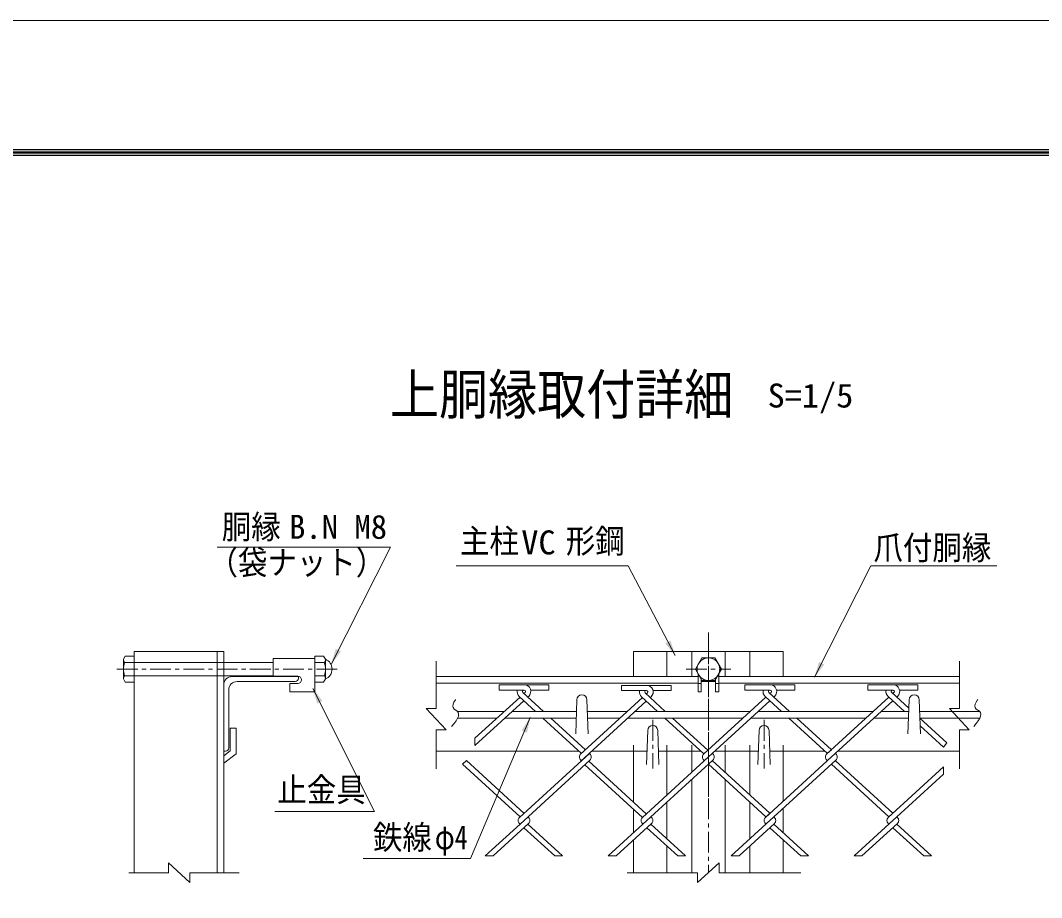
# Model space of a CAD drawing. Units: millimetres, scale not verified, with parts at other scales. Extents: x -4455 to 4455, y -3150 to 3150.
# Drawn here: x 773 to 2617, y 1565 to 3150 of the extents above; entities that cross this region are included whole.
import ezdxf
from ezdxf.enums import TextEntityAlignment as Align

# ---------------------------------------------------------------- set-up
doc = ezdxf.new("R2010")
doc.units = ezdxf.units.MM
doc.header["$LTSCALE"] = 30
doc.linetypes.add('DASHED', pattern=[7.5, 6, -1.5])
doc.linetypes.add('USER1', pattern=[2, 1.25, -0.25, 0.25, -0.25])
doc.layers.add('0-4_7詳細', color=7, linetype='Continuous', lineweight=18)
doc.layers.add('0-F_D-TTL', color=7, linetype='Continuous', lineweight=9)
doc.styles.add('ＭＳ ゴシック', font='')
doc.styles.get('ＭＳ ゴシック').set_extended_font_data('MS Gothic')

msp = doc.modelspace()

# ---------------------------------------------------------------- linework, layer by layer
at = {"layer": '0-4_7詳細', "color": 1, "linetype": 'USER1'}
for p, q in [((2014.96, 2044.27), (2014.96, 1610.34)), ((2014.96, 2024.67), (2014.96, 1759.1)), ((1344.63, 1978.12), (940.83, 1978.12)), ((1974.66, 1978.12), (2055.31, 1978.12)), ((2014.96, 1979.67), (2014.96, 1714.1)), ((1914.46, 1886.37), (1914.46, 1798.3)), ((2115.46, 1886.37), (2115.46, 1798.3))]:
    msp.add_line(p, q, dxfattribs=at)
at = {"layer": '0-4_7詳細', "lineweight": 9}
for p, q in [((977.95, 2009.77), (977.95, 1610.34)), ((977.95, 2009.77), (1139.95, 2009.77)), ((1127.95, 2009.77), (1127.95, 1610.34)), ((1139.95, 2009.77), (1139.95, 1610.34)), ((1879.96, 2009.77), (2149.96, 2009.77)), ((1879.96, 2009.77), (1879.96, 1964.77)), ((1905.46, 2009.77), (2124.46, 2009.77)), ((1939.96, 2009.77), (1939.96, 1964.77)), ((1984.96, 2009.77), (1984.96, 1964.77)), ((2044.96, 2009.77), (2044.96, 1964.77)), ((2089.96, 2009.77), (2089.96, 1964.77)), ((2149.96, 2009.77), (2149.96, 1964.77)), ((962.07, 2001.64), (977.95, 2001.64)), ((1229.37, 1997.08), (1304.37, 1997.08)), ((1229.37, 1997.08), (1229.37, 1965.58)), ((1304.37, 1954.6), (1304.37, 2001.64)), ((1304.37, 1997.08), (1304.37, 1937.08)), ((1323.57, 1960.36), (1323.57, 1995.88)), ((960.8, 1990.12), (977.95, 1990.12)), ((1139.95, 1990.12), (1229.37, 1990.12)), ((1321.51, 1990.12), (1304.37, 1990.12)), ((958.75, 1960.36), (962.07, 1954.6)), ((960.8, 1966.12), (977.95, 1966.12)), ((1139.95, 1966.12), (1229.37, 1966.12)), ((1154.95, 1964.77), (1274.95, 1964.77)), ((1163.95, 1955.77), (1268.95, 1955.77)), ((1229.37, 1965.58), (1273.62, 1965.58)), ((1274.95, 1964.77), (1274.95, 1961.77)), ((1321.51, 1966.12), (1304.37, 1966.12)), ((1320.25, 1954.6), (1304.37, 1954.6)), ((1323.57, 1960.36), (1320.25, 1954.6)), ((1996.21, 1964.77), (1523.37, 1964.77)), ((1879.96, 1964.77), (1996.21, 1964.77)), ((1905.46, 1964.77), (1996.21, 1964.77)), ((1996.21, 1969.86), (1996.21, 1937.08)), ((1998.68, 1965.58), (1996.21, 1965.58)), ((2002.21, 1959.47), (2002.21, 1937.08)), ((2027.71, 1955.77), (2002.21, 1955.77)), ((2031.24, 1965.58), (2033.71, 1965.58)), ((2033.71, 1969.86), (2033.71, 1937.08)), ((2033.71, 1964.77), (2149.96, 1964.77)), ((2468.1, 1964.77), (2033.71, 1964.77)), ((2033.71, 1964.77), (2124.46, 1964.77)), ((1139.95, 1829.77), (1139.95, 1949.77)), ((1148.95, 1835.77), (1148.95, 1940.77)), ((1259.37, 1952.08), (1273.62, 1952.08)), ((1259.37, 1952.08), (1259.37, 1937.08)), ((1259.37, 1937.08), (1304.37, 1937.08)), ((1996.21, 1952.77), (1523.37, 1952.77)), ((2002.21, 1952.08), (1996.21, 1952.08)), ((2002.21, 1937.08), (1996.21, 1937.08)), ((2027.71, 1952.08), (2033.71, 1952.08)), ((2468.1, 1952.77), (2033.71, 1952.77)), ((1775.35, 1861.27), (1777.6, 1922.77)), ((1797.85, 1861.27), (1795.6, 1922.77)), ((2375.35, 1861.27), (2377.6, 1922.77)), ((2397.85, 1861.27), (2395.6, 1922.77)), ((1646.57, 1901.77), (1561.78, 1901.77)), ((1776.83, 1901.77), (1660.78, 1901.77)), ((1868.6, 1901.77), (1796.37, 1901.77)), ((2090.62, 1901.77), (1882.81, 1901.77)), ((2312.65, 1901.77), (2104.83, 1901.77)), ((2376.83, 1901.77), (2326.86, 1901.77)), ((2504.45, 1901.77), (2396.37, 1901.77)), ((1633.47, 1889.77), (1562.31, 1889.77)), ((1776.39, 1889.77), (1647.68, 1889.77)), ((1855.5, 1889.77), (1796.81, 1889.77)), ((2077.53, 1889.77), (1869.71, 1889.77)), ((2299.56, 1889.77), (2091.74, 1889.77)), ((2376.39, 1889.77), (2313.77, 1889.77)), ((2504.99, 1889.77), (2396.81, 1889.77)), ((1151.59, 1871.3), (1151.59, 1830.3)), ((1162.09, 1871.3), (1151.59, 1871.3)), ((1162.09, 1871.3), (1162.09, 1825.15)), ((1903.21, 1805.77), (1905.46, 1867.27)), ((1925.71, 1805.77), (1923.46, 1867.27)), ((2104.21, 1805.77), (2106.46, 1867.27)), ((2126.71, 1805.77), (2124.46, 1867.27)), ((1139.95, 1821.3), (1151.59, 1830.3)), ((1139.95, 1829.77), (1142.95, 1829.77)), ((1781.63, 1829.77), (1523.37, 1829.77)), ((1904.09, 1829.77), (1804.23, 1829.77)), ((1879.96, 1841.02), (1879.96, 1737.71)), ((2001.52, 1829.77), (1924.83, 1829.77)), ((1939.96, 1841.02), (1939.96, 1750.69)), ((1984.96, 1841.02), (1984.96, 1791.92)), ((2105.09, 1829.77), (2026.26, 1829.77)), ((2044.96, 1841.02), (2044.96, 1791.92)), ((2089.96, 1841.02), (2089.96, 1750.69)), ((2225.69, 1829.77), (2125.83, 1829.77)), ((2149.96, 1841.02), (2149.96, 1739.67)), ((2228.81, 1824.94), (2236.99, 1832.44)), ((2244.09, 1825.92), (2245.16, 1824.94)), ((2244.09, 1825.92), (2245.16, 1824.94)), ((2468.1, 1829.77), (2248.29, 1829.77)), ((1139.95, 1808.03), (1162.09, 1825.15)), ((2006.79, 1813.88), (2007.86, 1812.9)), ((1984.96, 1778.9), (1984.96, 1610.34)), ((2044.96, 1778.9), (2044.96, 1610.34)), ((1939.96, 1737.67), (1939.96, 1671.67)), ((2089.96, 1737.67), (2089.96, 1671.67)), ((1879.96, 1724.68), (1879.96, 1682.69)), ((2149.96, 1726.65), (2149.96, 1682.69)), ((1879.96, 1669.67), (1879.96, 1610.34)), ((2149.96, 1669.67), (2149.96, 1610.34)), ((1939.96, 1658.65), (1939.96, 1610.34)), ((2089.96, 1658.65), (2089.96, 1610.34)), ((1959.64, 1640.61), (1973.85, 1640.61))]:
    msp.add_line(p, q, dxfattribs=at)
at = {"layer": '0-4_7詳細', "color": 4}
for p, q in [((1523.37, 1907.2), (1523.37, 1992.79)), ((2468.1, 1907.2), (2468.1, 1992.79)), ((1505.37, 1907.2), (1541.37, 1868.43)), ((1523.37, 1907.2), (1505.37, 1907.2)), ((2468.1, 1907.2), (2450.1, 1907.2)), ((2450.1, 1907.2), (2486.1, 1868.43)), ((1523.37, 1868.43), (1523.37, 1798.24)), ((1523.37, 1868.43), (1541.37, 1868.43)), ((2468.1, 1868.43), (2468.1, 1798.24)), ((2468.1, 1868.43), (2486.1, 1868.43)), ((1078.92, 1592.34), (1040.15, 1628.34)), ((1040.15, 1610.34), (1040.15, 1628.34)), ((1995.57, 1592.34), (2034.35, 1628.34)), ((2034.35, 1610.34), (2034.35, 1628.34)), ((1040.15, 1610.34), (968.58, 1610.34)), ((1078.92, 1610.34), (1167.79, 1610.34)), ((1078.92, 1610.34), (1078.92, 1592.34)), ((1995.57, 1610.34), (1868.46, 1610.34)), ((1995.57, 1610.34), (1995.57, 1592.34)), ((2034.35, 1610.34), (2182.05, 1610.34))]:
    msp.add_line(p, q, dxfattribs=at)
at = {"layer": '0-4_7詳細', "color": 3, "linetype": 'DASHED'}
for p, q in [((977.95, 1990.12), (1139.95, 1990.12)), ((977.95, 1966.12), (1139.95, 1966.12))]:
    msp.add_line(p, q, dxfattribs=at)
at = {"layer": '0-4_7詳細', "color": 3}
for p, q in [((1636.92, 1949.82), (1636.92, 1940.22)), ((1682.35, 1949.82), (1636.92, 1949.82)), ((1682.35, 1940.22), (1636.92, 1940.22)), ((1679.86, 1936.05), (1717.27, 1901.77)), ((1681.48, 1949.82), (1726.92, 1949.82)), ((1681.48, 1940.22), (1682.35, 1940.22)), ((1681.92, 1934.16), (1683.98, 1936.05)), ((1694.11, 1940.22), (1726.92, 1940.22)), ((1726.92, 1949.82), (1726.92, 1940.22)), ((1903.31, 1948.83), (1857.88, 1948.83)), ((1857.88, 1948.83), (1857.88, 1939.23)), ((1903.31, 1939.23), (1857.88, 1939.23)), ((1902.44, 1948.83), (1947.88, 1948.83)), ((1902.44, 1939.23), (1903.31, 1939.23)), ((1915.07, 1939.23), (1947.88, 1939.23)), ((1947.88, 1948.83), (1947.88, 1939.23)), ((2126.41, 1949.82), (2080.97, 1949.82)), ((2080.97, 1949.82), (2080.97, 1940.22)), ((2126.41, 1940.22), (2080.97, 1940.22)), ((2123.92, 1936.05), (2161.33, 1901.77)), ((2125.54, 1949.82), (2170.97, 1949.82)), ((2125.54, 1940.22), (2126.41, 1940.22)), ((2125.97, 1934.16), (2128.03, 1936.05)), ((2138.17, 1940.22), (2170.97, 1940.22)), ((2170.97, 1949.82), (2170.97, 1940.22)), ((2303, 1949.82), (2303, 1940.22)), ((2348.44, 1949.82), (2303, 1949.82)), ((2348.44, 1940.22), (2303, 1940.22)), ((2348, 1934.16), (2345.95, 1936.05)), ((2345.95, 1936.05), (2377.04, 1907.55)), ((2347.57, 1949.82), (2393, 1949.82)), ((2347.57, 1940.22), (2348.44, 1940.22)), ((2348, 1934.16), (2350.06, 1936.05)), ((2360.2, 1940.22), (2393, 1940.22)), ((2393, 1949.82), (2393, 1940.22)), ((1593.47, 1853.11), (1674.81, 1927.65)), ((1593.47, 1840.09), (1681.92, 1921.14)), ((1673.38, 1928.97), (1703.06, 1901.77)), ((1689.02, 1927.65), (1690.46, 1928.97)), ((1783.69, 1823.96), (1895.77, 1926.67)), ((1784.76, 1811.92), (1902.88, 1920.16)), ((1894.33, 1927.99), (1922.95, 1901.77)), ((1900.82, 1935.06), (1937.16, 1901.77)), ((1902.88, 1933.18), (1904.93, 1935.06)), ((1909.98, 1926.67), (1911.42, 1927.99)), ((2006.79, 1824.94), (2118.87, 1927.65)), ((2007.86, 1812.9), (2125.97, 1921.14)), ((2117.43, 1928.97), (2147.12, 1901.77)), ((2133.08, 1927.65), (2134.52, 1928.97)), ((2228.81, 1824.94), (2340.9, 1927.65)), ((2229.88, 1812.9), (2348, 1921.14)), ((2340.9, 1927.65), (2339.46, 1928.97)), ((2339.46, 1928.97), (2369.14, 1901.77)), ((2355.11, 1927.65), (2356.55, 1928.97)), ((1716.15, 1889.77), (1785.83, 1825.92)), ((1730.36, 1889.77), (1792.93, 1832.44)), ((1936.04, 1889.77), (2006.78, 1824.94)), ((1950.25, 1889.77), (2013.89, 1831.45)), ((2160.21, 1889.77), (2229.88, 1825.92)), ((2174.42, 1889.77), (2236.99, 1832.44)), ((2396.45, 1889.77), (2445.56, 1844.77)), ((2397.31, 1875.96), (2439.45, 1837.34)), ((1593.47, 1853.11), (1593.47, 1840.09)), ((2439.45, 1837.34), (2445.56, 1844.77)), ((1673.74, 1710.2), (1800.04, 1825.92)), ((1800.04, 1825.92), (1801.11, 1824.94)), ((1800.04, 1825.92), (1801.11, 1824.94)), ((1895.77, 1710.2), (2022.07, 1825.92)), ((2022.07, 1825.92), (2023.14, 1824.94)), ((2022.07, 1825.92), (2023.14, 1824.94)), ((2117.8, 1710.2), (2244.09, 1825.92)), ((1578.01, 1812.9), (1570.9, 1806.39)), ((1578.01, 1812.9), (1681.92, 1717.69)), ((1674.81, 1698.16), (1801.11, 1813.88)), ((1784.76, 1813.88), (1785.83, 1812.9)), ((1784.76, 1813.88), (1785.83, 1812.9)), ((1792.93, 1806.39), (1801.11, 1813.89)), ((1798.97, 1811.92), (1902.88, 1716.71)), ((1896.84, 1698.16), (2023.14, 1813.88)), ((2022.07, 1812.9), (2125.97, 1717.69)), ((2133.08, 1711.18), (2245.16, 1813.89)), ((2228.81, 1813.88), (2229.88, 1812.9)), ((2244.09, 1812.9), (2348, 1717.69)), ((1570.9, 1806.39), (1674.81, 1711.18)), ((1791.86, 1805.41), (1895.77, 1710.2)), ((2014.96, 1806.39), (2118.87, 1711.18)), ((2236.99, 1806.39), (2340.9, 1711.18)), ((2339.83, 1710.2), (2439.45, 1801.49)), ((2355.11, 1711.18), (2439.45, 1788.47)), ((2439.45, 1788.47), (2439.45, 1801.49)), ((2117.8, 1710.2), (2125.97, 1717.69)), ((2339.83, 1710.2), (2348, 1717.69)), ((1612.02, 1640.61), (1674.81, 1698.16)), ((1626.22, 1640.61), (1690.09, 1699.14)), ((1673.74, 1699.14), (1674.81, 1698.16)), ((1673.74, 1699.14), (1674.81, 1698.16)), ((1681.92, 1691.65), (1690.09, 1699.14)), ((1689.02, 1711.18), (1690.09, 1710.2)), ((1689.02, 1711.18), (1690.09, 1710.2)), ((1689.02, 1698.16), (1751.82, 1640.61)), ((1834.04, 1640.61), (1896.84, 1698.16)), ((1848.25, 1640.61), (1912.12, 1699.14)), ((1895.77, 1699.14), (1896.84, 1698.16)), ((1895.77, 1699.14), (1896.84, 1698.16)), ((1903.95, 1691.65), (1912.12, 1699.14)), ((1911.05, 1711.18), (1912.12, 1710.2)), ((1911.05, 1711.18), (1912.12, 1710.2)), ((1911.05, 1698.16), (1973.85, 1640.61)), ((2056.07, 1640.61), (2133.08, 1711.18)), ((2117.8, 1699.14), (2118.87, 1698.16)), ((2133.08, 1711.18), (2134.15, 1710.2)), ((2133.08, 1711.18), (2134.15, 1710.2)), ((2133.08, 1698.16), (2195.88, 1640.61)), ((2278.1, 1640.61), (2355.11, 1711.18)), ((2292.31, 1640.61), (2356.18, 1699.14)), ((2339.83, 1699.14), (2340.9, 1698.16)), ((2355.11, 1711.18), (2356.18, 1710.2)), ((2355.11, 1711.18), (2356.18, 1710.2)), ((2355.11, 1698.16), (2417.91, 1640.61)), ((1681.92, 1691.65), (1737.61, 1640.61)), ((1903.95, 1691.65), (1959.64, 1640.61)), ((2125.97, 1691.65), (2181.67, 1640.61)), ((2348, 1691.65), (2403.7, 1640.61)), ((1612.02, 1640.61), (1626.22, 1640.61)), ((1737.61, 1640.61), (1751.82, 1640.61)), ((1834.04, 1640.61), (1848.25, 1640.61)), ((2181.67, 1640.61), (2195.88, 1640.61)), ((2278.1, 1640.61), (2292.31, 1640.61)), ((2403.7, 1640.61), (2417.91, 1640.61))]:
    msp.add_line(p, q, dxfattribs=at)
at = {"layer": '0-4_7詳細', "color": 4}
for points in [[(1127.89, 2198.39), (1441.12, 2198.39), (1334.16, 1987.6)], [(1558.58, 1923.04), (1558.27, 1922.65), (1555.6, 1918.45), (1554.04, 1914.69), (1553.57, 1911.38), (1554.19, 1908.5), (1555.91, 1906.07), (1558.73, 1904.08), (1561.56, 1902.08), (1563.31, 1899.59), (1563.99, 1896.64), (1563.6, 1893.21), (1562.13, 1889.3), (1559.59, 1884.92), (1555.98, 1880.06), (1551.29, 1874.72)], [(2501.25, 1923.04), (2500.94, 1922.65), (2498.28, 1918.45), (2496.71, 1914.69), (2496.24, 1911.38), (2496.87, 1908.5), (2498.59, 1906.07), (2501.41, 1904.08), (2504.24, 1902.08), (2505.99, 1899.59), (2506.67, 1896.64), (2506.28, 1893.21), (2504.81, 1889.3), (2502.27, 1884.92), (2498.66, 1880.06), (2493.97, 1874.72)]]:
    msp.add_lwpolyline(points, dxfattribs=at)
at = {"layer": '0-4_7詳細', "color": 1}
for points in [[(1559.36, 2164.9), (1870.27, 2164.9), (1954.78, 2002.54)], [(2535.53, 2165), (2308.28, 2165), (2206.75, 1963.84)], [(1232.1, 1721.19), (1411.89, 1721.19), (1300.73, 1943.34)], [(1391.6, 1636.04), (1585.51, 1636.04), (1693.46, 1890.9)]]:
    msp.add_lwpolyline(points, dxfattribs=at)
at = {"layer": '0-4_7詳細', "lineweight": 9}
for points in [[(958.75, 1960.36), (958.75, 1995.88), (962.07, 2001.64)], [(962.07, 1954.6), (977.95, 1954.6), (977.95, 2001.64)], [(1323.57, 1995.88), (1320.25, 2001.64), (1304.37, 2001.64)], [(2027.71, 1959.47), (2027.71, 1937.08), (2033.71, 1937.08)]]:
    msp.add_lwpolyline(points, dxfattribs=at)
at = {"layer": '0-4_7詳細', "color": 3}
msp.add_lwpolyline([(2038.48, 1978.12), (2026.72, 1998.49), (2003.2, 1998.49), (1991.44, 1978.12), (2003.2, 1957.75), (2026.72, 1957.75)], close=True, dxfattribs=at)
msp.add_lwpolyline([(2056.07, 1640.61), (2070.28, 1640.61), (2134.15, 1699.14)], dxfattribs=at)
msp.add_circle((2014.96, 1978.12), 20.4, dxfattribs=at)
at = {"layer": '0-4_7詳細', "lineweight": 9}
for centre, radius, start, end in [((967.83, 1995.88), 9.09, 180, 219.3382), ((1314.49, 1995.88), 9.09, 320.6618, 0), ((1316.43, 1978.12), 19.14, 291.90813, 68.09187), ((994.75, 1978.12), 36, 160.52878, 199.47122), ((1287.57, 1978.12), 36, 340.52878, 19.47122), ((967.83, 1960.36), 9.09, 140.6618, 180), ((1154.95, 1949.77), 15, 90, 180), ((1163.95, 1940.77), 15, 90, 180), ((1268.95, 1961.77), 6, 270, 0), ((1273.62, 1958.83), 6.75, 270, 90), ((1314.49, 1960.36), 9.09, 0, 39.3382), ((1786.6, 1922.77), 9, 0, 180), ((2386.6, 1922.77), 9, 0, 180), ((1914.46, 1867.27), 9, 0, 180), ((2115.46, 1867.27), 9, 0, 180), ((1142.95, 1835.77), 6, 270, 0)]:
    msp.add_arc(centre, radius, start, end, dxfattribs=at)
at = {"layer": '0-4_7詳細', "color": 3}
for centre, radius, start, end in [((1681.48, 1937.82), 12, 168.46304, 227.5), ((1681.48, 1937.82), 2.4, 90, 227.5), ((1682.35, 1937.82), 12, 312.5, 90), ((1682.35, 1937.82), 2.4, 312.5, 90), ((1902.44, 1936.83), 12, 168.46304, 227.5), ((1902.44, 1936.83), 2.4, 90, 227.5), ((1903.31, 1936.83), 12, 312.5, 90), ((1903.31, 1936.83), 2.4, 312.5, 90), ((2125.54, 1937.82), 12, 168.46304, 227.5), ((2125.54, 1937.82), 2.4, 90, 227.5), ((2126.41, 1937.82), 12, 312.5, 90), ((2126.41, 1937.82), 2.4, 312.5, 90), ((2347.57, 1937.82), 12, 168.46304, 227.5), ((2347.57, 1937.82), 2.4, 90, 227.5), ((2348.44, 1937.82), 12, 312.5, 90), ((2348.44, 1937.82), 2.4, 312.5, 90), ((1789.82, 1819.41), 7.5, 132.5, 227.5), ((1796.04, 1819.41), 7.5, 312.5, 47.5), ((2011.85, 1819.41), 7.5, 132.5, 227.5), ((2018.07, 1819.41), 7.5, 312.5, 47.5), ((2233.88, 1819.41), 7.5, 132.5, 227.5), ((2240.1, 1819.41), 7.5, 312.5, 47.5), ((1678.81, 1704.67), 7.5, 132.5, 227.5), ((1685.03, 1704.67), 7.5, 312.5, 47.5), ((1900.84, 1704.67), 7.5, 132.5, 227.5), ((1907.05, 1704.67), 7.5, 312.5, 47.5), ((2122.87, 1704.67), 7.5, 132.5, 227.5), ((2129.08, 1704.67), 7.5, 312.5, 47.5), ((2344.89, 1704.67), 7.5, 132.5, 227.5), ((2351.11, 1704.67), 7.5, 312.5, 47.5)]:
    msp.add_arc(centre, radius, start, end, dxfattribs=at)
at = {"layer": '0-4_7詳細', "color": 1}
for points in [[(1955.7, 2000.77), (1937.23, 2024.97), (1946.47, 2029.79)], [(2205.85, 1962.06), (2214.72, 1991.19), (2224.02, 1986.49)], [(1299.83, 1945.13), (1317.91, 1920.63), (1308.6, 1915.97)], [(1694.24, 1892.74), (1687.34, 1863.08), (1677.74, 1867.15)]]:
    msp.add_solid(points, dxfattribs=at)
at = {"layer": '0-4_7詳細', "color": 4}
msp.add_solid([(1333.26, 1985.82), (1342.19, 2014.93), (1351.48, 2010.22)], dxfattribs=at)
at = {"layer": '0-F_D-TTL', "color": 2, "lineweight": 18}
msp.add_lwpolyline([(-4454.85, 3150.21), (4454.85, 3150.21), (4454.85, -3150.21), (-4454.85, -3150.21)], close=True, dxfattribs=at)
at = {"layer": '0-F_D-TTL'}
for points in [[(-4168.47, 2916.87), (4168.47, 2916.87), (4168.47, -2916.87), (-4168.47, -2916.87)], [(-4165.81, 2914.21), (4165.81, 2914.21), (4165.81, -2914.21), (-4165.81, -2914.21)], [(-4163.16, 2911.56), (4163.16, 2911.56), (4163.16, -2911.56), (-4163.16, -2911.56)], [(-4160.51, 2908.91), (4160.51, 2908.91), (4160.51, -2908.91), (-4160.51, -2908.91)], [(-4157.86, 2906.26), (4157.86, 2906.26), (4157.86, -2906.26), (-4157.86, -2906.26)]]:
    msp.add_lwpolyline(points, close=True, dxfattribs=at)

# ---------------------------------------------------------------- texts
at = {"layer": '0-4_7詳細', "style": 'ＭＳ ゴシック', "width": 0.9}
msp.add_text('上胴縁取付詳細', height=72.14, dxfattribs=at).set_placement((1440, 2416.83), align=Align.BOTTOM_LEFT)
at = {"layer": '0-4_7詳細', "color": 3, "style": 'ＭＳ ゴシック'}
for s, width, p in [('S=1/5', 1.05, (2121.93, 2437.78)), ('胴縁', 0.9, (1136.3, 2200.57)), ('主柱', 0.9, (1566.4, 2174.86)), ('形鋼', 0.9, (1757.43, 2174.86)), ('VC', 1.05, (1677.12, 2172.4)), ('爪付胴縁', 0.9, (2313.01, 2163.01)), ('（袋ナット）', 0.9, (1112.35, 2136.14)), ('止金具', 0.9, (1236.71, 1725.7)), ('鉄線', 0.9, (1409.28, 1639.64)), ('φ4', 0.8, (1521.06, 1639.64))]:
    msp.add_text(s, height=43.33, dxfattribs=dict(at, width=width)).set_placement(p, align=Align.BOTTOM_LEFT)
msp.add_text('B.N M8', height=43.33, dxfattribs=at).set_placement((1257.92, 2200.57), align=Align.BOTTOM_LEFT)

doc.saveas('drawing.dxf')
